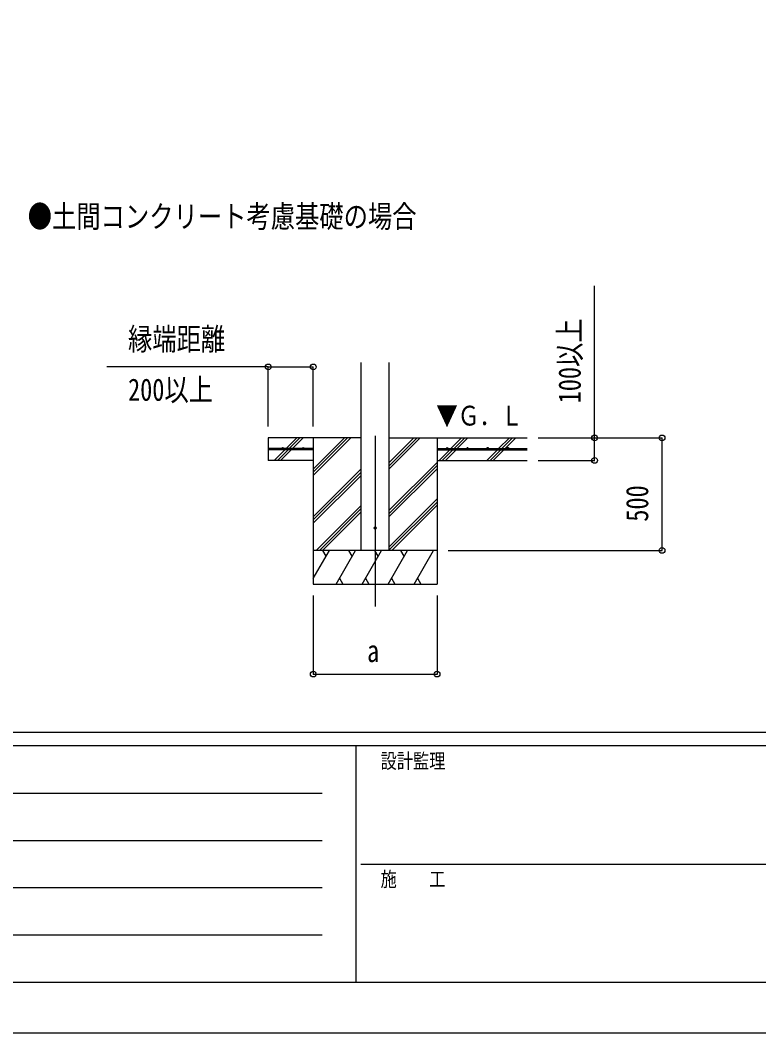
# Model space of a CAD drawing. Units: millimetres, scale not verified. Extents: x -12615 to 12615, y -8910 to 8910.
# Drawn here: x -5406 to -2124, y -8910 to -4410 of the extents above; entities that cross this region are included whole.
import ezdxf
from ezdxf.enums import TextEntityAlignment as Align

# ---------------------------------------------------------------- set-up
doc = ezdxf.new("R2010")
doc.units = ezdxf.units.MM
doc.header["$LTSCALE"] = 40
for name, color, linetype in [('0-2_USER1', 3, 'Continuous'), ('0-4_YKK_12', 2, 'Continuous'), ('0-5_YKK_13', 4, 'Continuous'), ('0-6_YKK_A1', 4, 'Continuous'), ('0-7_YKK_D', 6, 'Continuous'), ('0-8_YKK_ZWAK', 7, 'Continuous')]:
    doc.layers.add(name, color=color, linetype=linetype)
doc.styles.add('ＭＳ ゴシック', font='')
doc.styles.get('ＭＳ ゴシック').set_extended_font_data('MS Gothic')

msp = doc.modelspace()

# ---------------------------------------------------------------- linework, layer by layer
at = {"layer": '0-4_YKK_12'}
msp.add_line((-3828.94, -6256.79), (-3828.94, -7016), dxfattribs=at)
at = {"layer": '0-5_YKK_13'}
msp.add_circle((-3828.94, -6666), 5, dxfattribs=at)
at = {"layer": '0-6_YKK_A1'}
for p, q in [((-3891.44, -6766), (-3891.44, -5930.65)), ((-3766.44, -6766), (-3766.44, -5930.65)), ((-4224.97, -6313.5), (-4177.47, -6266)), ((-4210.83, -6313.5), (-4163.33, -6266)), ((-4196.69, -6313.5), (-4149.19, -6266)), ((-4103.94, -6266), (-4103.94, -6916)), ((-4103.94, -6432.88), (-3937.06, -6266)), ((-4103.94, -6418.74), (-3951.2, -6266)), ((-4103.94, -6404.6), (-3965.34, -6266)), ((-3766.44, -6403.75), (-3628.69, -6266)), ((-3766.44, -6389.61), (-3642.83, -6266)), ((-3766.44, -6375.46), (-3656.97, -6266)), ((-3766.44, -6266), (-3153.94, -6266)), ((-3553.94, -6266), (-3553.94, -6916)), ((-3492.34, -6313.5), (-3444.84, -6266)), ((-3478.2, -6313.5), (-3430.7, -6266)), ((-3464.06, -6313.5), (-3416.56, -6266)), ((-3280.21, -6313.5), (-3232.71, -6266)), ((-3266.07, -6313.5), (-3218.57, -6266)), ((-3251.93, -6313.5), (-3204.42, -6266)), ((-4103.94, -6313.5), (-4303.94, -6313.5)), ((-4103.94, -6318.5), (-4303.94, -6318.5)), ((-4276.07, -6364.6), (-4229.97, -6318.5)), ((-4263.33, -6366), (-4215.83, -6318.5)), ((-4249.19, -6366), (-4201.69, -6318.5)), ((-4103.94, -6313.5), (-4103.94, -6318.5)), ((-3553.94, -6313.5), (-3153.94, -6313.5)), ((-3553.94, -6313.5), (-3553.94, -6318.5)), ((-3553.94, -6318.5), (-3153.94, -6318.5)), ((-3544.84, -6366), (-3497.34, -6318.5)), ((-3530.7, -6366), (-3483.2, -6318.5)), ((-3516.56, -6366), (-3469.06, -6318.5)), ((-3332.71, -6366), (-3285.21, -6318.5)), ((-3318.57, -6366), (-3271.07, -6318.5)), ((-3304.43, -6366), (-3256.93, -6318.5)), ((-4103.94, -6366), (-4303.94, -6366)), ((-3766.44, -6587.59), (-3553.94, -6375.1)), ((-3766.44, -6601.74), (-3553.94, -6389.24)), ((-3553.94, -6366), (-3153.94, -6366)), ((-4103.94, -6616.73), (-3891.44, -6404.23)), ((-4103.94, -6630.87), (-3891.44, -6418.37)), ((-4103.94, -6645.01), (-3891.44, -6432.51)), ((-3766.44, -6615.88), (-3553.94, -6403.38)), ((-4091.08, -6766), (-3891.44, -6566.36)), ((-3766.44, -6749.72), (-3553.94, -6537.23)), ((-3766.44, -6763.87), (-3553.94, -6551.37)), ((-3754.43, -6766), (-3553.94, -6565.51)), ((-4076.94, -6766), (-3891.44, -6580.5)), ((-4062.8, -6766), (-3891.44, -6594.64)), ((-3553.94, -6766), (-4103.94, -6766)), ((-4103.94, -6891.45), (-4031.51, -6766)), ((-4046.51, -6791.98), (-4061.51, -6766)), ((-4002.64, -6916), (-3916.04, -6766)), ((-3931.04, -6791.98), (-3946.04, -6766)), ((-3887.17, -6916), (-3800.57, -6766)), ((-3815.57, -6791.98), (-3830.57, -6766)), ((-3771.7, -6916), (-3685.1, -6766)), ((-3700.1, -6791.98), (-3715.1, -6766)), ((-3656.23, -6916), (-3569.63, -6766)), ((-3599.63, -6766), (-3599.63, -6766)), ((-4103.94, -6916), (-3553.94, -6916)), ((-3987.64, -6890.02), (-3972.64, -6916)), ((-3872.17, -6890.02), (-3857.17, -6916)), ((-3756.7, -6890.02), (-3741.7, -6916)), ((-3641.23, -6890.02), (-3626.23, -6916))]:
    msp.add_line(p, q, dxfattribs=at)
msp.add_lwpolyline([(-3891.44, -6266), (-4303.94, -6266), (-4303.94, -6366)], dxfattribs=at)
for centre in [(-4238.94, -6311), (-4148.94, -6311), (-3508.94, -6311), (-3418.94, -6311), (-3328.94, -6311), (-3238.94, -6311)]:
    msp.add_circle(centre, 2.5, dxfattribs=at)
at = {"layer": '0-7_YKK_D'}
for p, q in [((-4303.94, -5950.74), (-5021.75, -5950.74)), ((-4303.94, -6216), (-4303.94, -5949.74)), ((-4303.94, -5950.74), (-4103.94, -5950.74)), ((-4103.94, -6216), (-4103.94, -5949.74)), ((-3103.94, -6266), (-2552.94, -6266)), ((-3103.94, -6266), (-2852.94, -6266)), ((-2553.94, -6766), (-2553.94, -6266)), ((-3103.94, -6366), (-2852.94, -6366)), ((-3503.94, -6766), (-2552.94, -6766)), ((-4103.94, -6966), (-4103.94, -7317)), ((-3553.94, -6966), (-3553.94, -7317)), ((-4103.94, -7316), (-3553.94, -7316))]:
    msp.add_line(p, q, dxfattribs=at)
msp.add_lwpolyline([(-2853.94, -6366), (-2853.94, -6266), (-2853.94, -5590.8)], dxfattribs=at)
for centre in [(-4303.94, -5950.74), (-4103.94, -5950.74), (-2853.94, -6266), (-2553.94, -6266), (-2853.94, -6366), (-2553.94, -6766), (-4103.94, -7316), (-3553.94, -7316)]:
    msp.add_circle(centre, 12.75, dxfattribs=at)
at = {"layer": '0-8_YKK_ZWAK'}
for p, q in [((11685.06, -7575), (-11714.94, -7575)), ((-3914.94, -7635), (-11714.94, -7635)), ((-3914.94, -7635), (-3914.94, -8685)), ((-14.94, -7635), (-3914.94, -7635)), ((-11587.44, -7845), (-4064.94, -7845)), ((-11587.44, -8055), (-4064.94, -8055)), ((-3892.44, -8160), (-14.94, -8160)), ((-11587.44, -8265), (-4064.94, -8265)), ((-11587.44, -8475), (-4064.94, -8475)), ((-11714.94, -8685), (-3914.94, -8685)), ((-3914.94, -8685), (-14.94, -8685))]:
    msp.add_line(p, q, dxfattribs=at)
msp.add_lwpolyline([(-12615, -8910), (12615, -8910), (12615, 8910), (-12615, 8910)], close=True, dxfattribs=at)

# ---------------------------------------------------------------- texts
at = {"layer": '0-2_USER1', "style": 'ＭＳ ゴシック', "width": 0.8}
msp.add_text('●土間コンクリート考慮基礎の場合', height=98.97, dxfattribs=at).set_placement((-5373.02, -5360.88), align=Align.BOTTOM_LEFT)
at = {"layer": '0-6_YKK_A1', "style": 'ＭＳ ゴシック', "width": 0.8}
msp.add_text('▼Ｇ．Ｌ', height=87.98, dxfattribs=at).set_placement((-3557.81, -6237.55), align=Align.BOTTOM_LEFT)
at = {"layer": '0-7_YKK_D', "style": 'ＭＳ ゴシック', "width": 0.8}
for s, p in [('100以上', (-2885.94, -6112.4)), ('500', (-2585.94, -6638.4))]:
    msp.add_text(s, height=98.97, rotation=90, dxfattribs=at).set_placement(p, align=Align.BOTTOM_LEFT)
for s, p in [('縁端距離', (-4927.14, -5905.74)), ('200以上', (-4927.14, -6130.74)), ('a', (-3864.94, -7292))]:
    msp.add_text(s, height=98.97, dxfattribs=at).set_placement(p, align=Align.BOTTOM_LEFT)
at = {"layer": '0-8_YKK_ZWAK', "style": 'ＭＳ ゴシック', "width": 0.8}
for s, p in [('設計監理', (-3804.94, -7755)), ('施\u3000\u3000工', (-3804.94, -8280))]:
    msp.add_text(s, height=65.98, dxfattribs=at).set_placement(p, align=Align.BOTTOM_LEFT)

doc.saveas('drawing.dxf')
